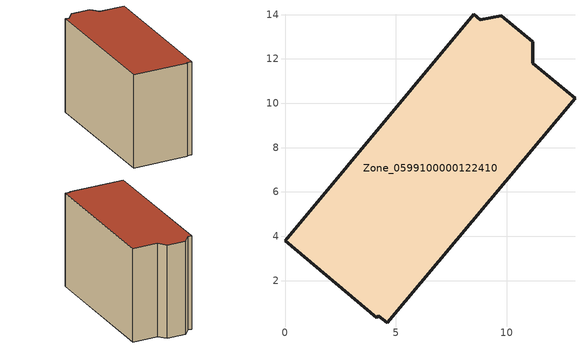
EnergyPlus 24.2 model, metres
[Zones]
Zone_0599100000122410
 floor ground (C_G): 0,3.79 8.52,14.02 8.81,13.77 9.75,13.94 11.18,12.77 11.18,11.81 13.08,10.23 4.61,0.09 4.22,0.42 4.14,0.33 z0
 wall outside (C_F): 8.52,14.02 0,3.79 4.14,0.33 4.22,0.42 4.61,0.09 13.08,10.23 11.18,11.81 11.18,12.77 9.75,13.94 8.81,13.77 8.52,14.02 z0:9.2
 roof outside (C_R): 4.61,0.09 13.08,10.23 11.18,11.81 11.18,12.77 9.75,13.94 8.81,13.77 8.52,14.02 0,3.79 4.14,0.33 4.22,0.42 z9.2
[BUILDING]
Pand.0599100000122410: North Axis=0; Terrain=City; Loads Convergence Tolerance Value=0.04; Temperature Convergence Tolerance Value=0.4; Solar Distribution=FullExterior; Maximum Number of Warmup Days=25; Minimum Number of Warmup Days=1
[Site:Location]
Rotterdam.The.Hague.AP_ZH_NLD Design_Conditions: Latitude=51.96; Longitude=4.45; Time Zone=1; Elevation=-4.5
[SITE:GROUNDTEMPERATURE:BUILDINGSURFACE]
18, 18, 18, 18, 18, 18, 18, 18, 18, 18, 18, 18
[MATERIAL] Thermal Absorptance=0.9; Solar Absorptance=0.7; Visible Absorptance=0.7
Name | Roughness | Thickness | Conductivity | Density | Specific Heat
G.TI.1946 | MediumSmooth | 0.15 | 1 | 540 | 1210
F.TI.1946 | Rough | 0.3 | 0.857143 | 1920 | 840
R.TI.1946 | MediumRough | 0.2 | 0.1 | 1500 | 1000
[CONSTRUCTION]
C_G: G.TI.1946
C_F: F.TI.1946
C_R: R.TI.1946
[ZONE]
Zone_0599100000122410: Type=1; Multiplier=1; Ceiling Height=Autocalculate; Volume=Autocalculate; Floor Area=autocalculate; Part of Total Floor Area=Yes
[ZONEINFILTRATION:DESIGNFLOWRATE]
Infil_Zone_0599100000122410: Zone or ZoneList or Space or SpaceList=Zone_0599100000122410; Schedule=AlwaysOn; Design Flow Rate Calculation Method=Flow/Area; Flow Rate per Floor Area=0.003; Constant Term Coefficient=1; Temperature Term Coefficient=0; Velocity Term Coefficient=0; Velocity Squared Term Coefficient=0
[HVACTEMPLATE:ZONE:IDEALLOADSAIRSYSTEM]
Zone_0599100000122410: Maximum Heating Supply Air Temperature=50; Minimum Cooling Supply Air Temperature=13; Maximum Heating Supply Air Humidity Ratio=0.0156; Minimum Cooling Supply Air Humidity Ratio=0.0077; Heating Limit=NoLimit; Cooling Limit=NoLimit; Dehumidification Control Type=ConstantSensibleHeatRatio; Cooling Sensible Heat Ratio=0.7; Dehumidification Setpoint=60; Humidification Control Type=None; Humidification Setpoint=30; Outdoor Air Method=None; Outdoor Air Flow Rate per Person=0.00944; Outdoor Air Flow Rate per Zone Floor Area=0; Outdoor Air Flow Rate per Zone=0; Demand Controlled Ventilation Type=None; Outdoor Air Economizer Type=NoEconomizer; Heat Recovery Type=None; Sensible Heat Recovery Effectiveness=0.7; Latent Heat Recovery Effectiveness=0.65
[ZONECONTROL:THERMOSTAT]
ThermostatControl_Zone_0599100000122410: Zone or ZoneList=Zone_0599100000122410; Control Type Schedule=DualSetpointControlType; Control 1=Thermostat_Zone_0599100000122410; Temperature Difference Between Cutout And Setpoint=0
[THERMOSTATSETPOINT:DUALSETPOINT]
Thermostat_Zone_0599100000122410: Heating Setpoint Temperature Schedule=HeatingSetpoint_Zone_0599100000122410; Cooling Setpoint Temperature Schedule=CoolingSetpoint_Zone_0599100000122410
[SCHEDULE:COMPACT]
HeatingSetpoint_Zone_0599100000122410: Through: 12/31, For: AllDays, Until: 24:00, 21
CoolingSetpoint_Zone_0599100000122410: Through: 12/31, For: AllDays, Until: 24:00, 24
DualSetpointControlType: Through: 12/31, For: AllDays, Until: 24:00, 4
AlwaysOn: Through: 12/31, For: AllDays, Until: 24:00, 1
